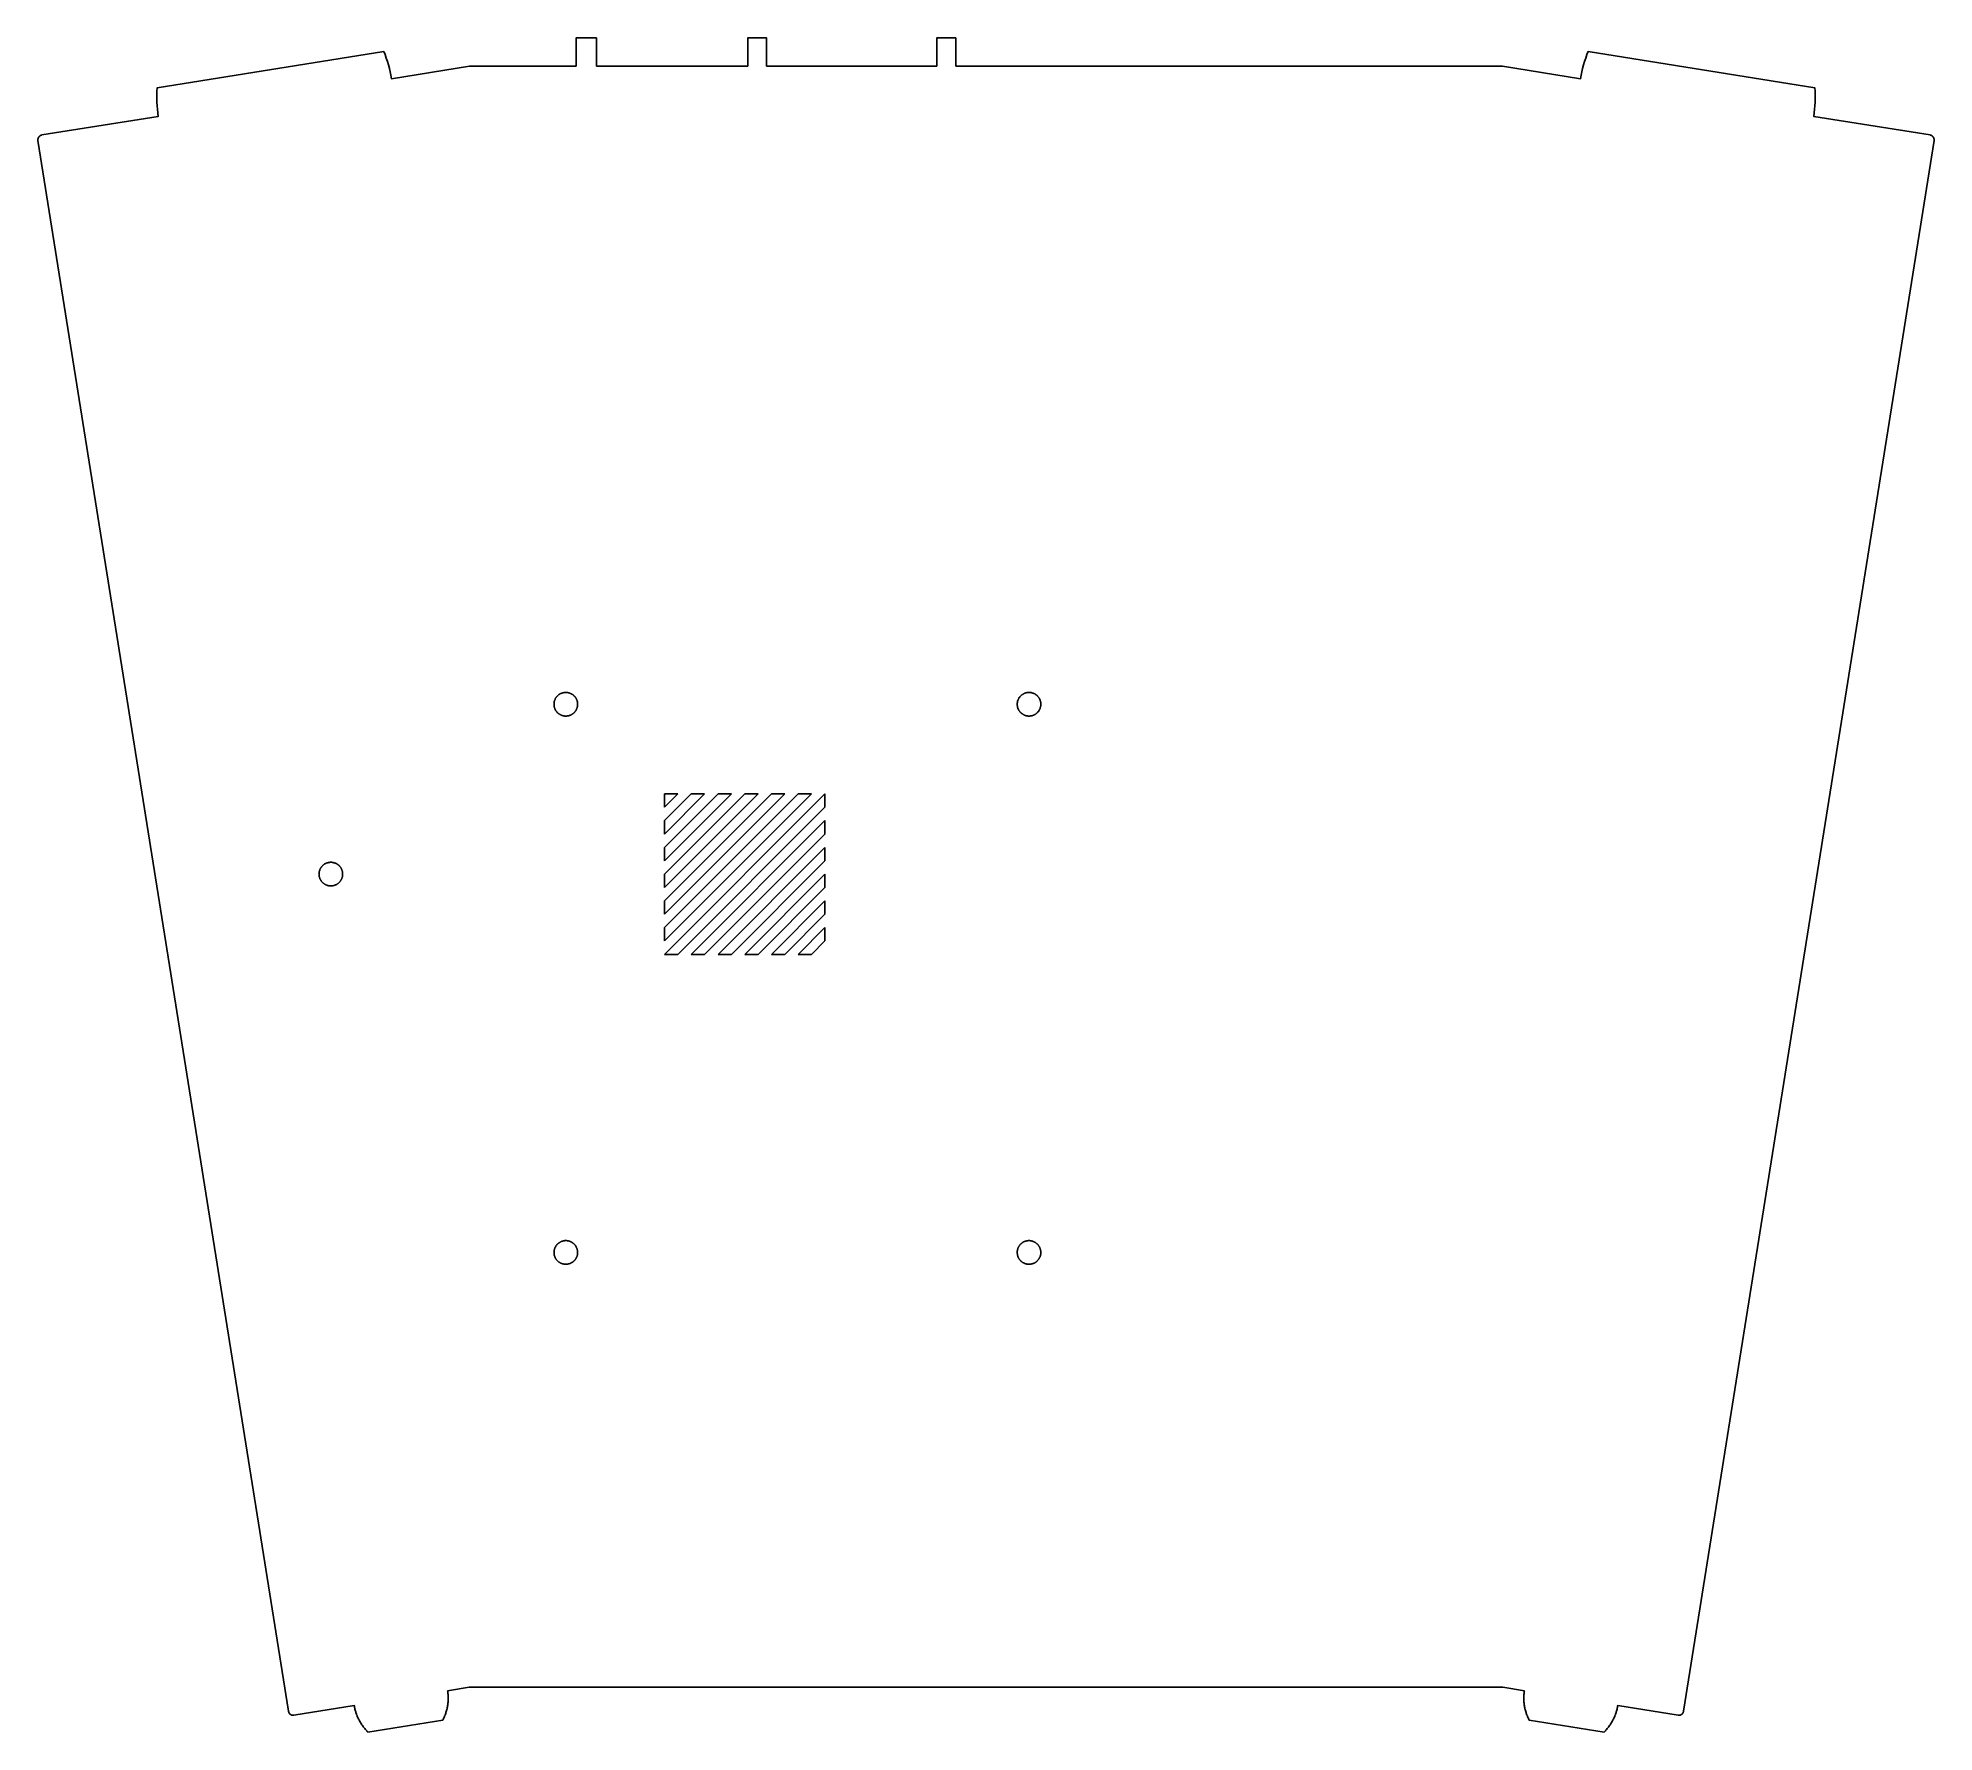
# Model space of a CAD drawing. Header units: millimetres. Extents: x 115 to 316, y -7 to 172.
import ezdxf

# ---------------------------------------------------------------- set-up
doc = ezdxf.new("R2010")
doc.units = ezdxf.units.MM
doc.header["$MEASUREMENT"] = 0
doc.layers.add('plot', color=12, linetype='Continuous', true_color=0xb80000)

msp = doc.modelspace()

# ---------------------------------------------------------------- linework, layer by layer
at = {"layer": 'plot'}
for points in [[(161.13, 169), (152.88, 167.67), (152.81, 168.05), (152.74, 168.42), (152.65, 168.78), (152.55, 169.15), (152.44, 169.51), (152.32, 169.87), (152.18, 170.23), (152.04, 170.58), (128.08, 166.72), (128.05, 166.35), (128.04, 165.97), (128.04, 165.59), (128.05, 165.21), (128.07, 164.83), (128.1, 164.45), (128.14, 164.08), (128.19, 163.7), (115.89, 161.73), (115.87, 161.72), (115.86, 161.72), (115.85, 161.72), (115.84, 161.72), (115.83, 161.71), (115.82, 161.71), (115.81, 161.71), (115.8, 161.7), (115.79, 161.7), (115.77, 161.69), (115.76, 161.69), (115.75, 161.68), (115.74, 161.68), (115.73, 161.67), (115.72, 161.67), (115.71, 161.66), (115.7, 161.65), (115.69, 161.65), (115.68, 161.64), (115.67, 161.63), (115.66, 161.63), (115.65, 161.62), (115.64, 161.61), (115.63, 161.6), (115.62, 161.59), (115.61, 161.58), (115.6, 161.57), (115.59, 161.56), (115.58, 161.56), (115.58, 161.55), (115.57, 161.54), (115.56, 161.52), (115.55, 161.51), (115.55, 161.5), (115.54, 161.49), (115.53, 161.48), (115.53, 161.47), (115.52, 161.46), (115.51, 161.45), (115.51, 161.44), (115.5, 161.42), (115.5, 161.41), (115.49, 161.4), (115.49, 161.39), (115.49, 161.38), (115.48, 161.36), (115.48, 161.35), (115.48, 161.34), (115.47, 161.33), (115.47, 161.32), (115.47, 161.3), (115.47, 161.29), (115.47, 161.28), (115.47, 161.27), (115.47, 161.26), (115.47, 161.24), (115.46, 161.23), (115.47, 161.22), (115.47, 161.21), (115.47, 161.2), (115.47, 161.19), (115.47, 161.17), (115.47, 161.16), (115.47, 161.15), (141.97, -5.04), (141.97, -5.05), (141.97, -5.06), (141.97, -5.08), (141.98, -5.09), (141.98, -5.1), (141.98, -5.11), (141.99, -5.12), (141.99, -5.13), (141.99, -5.14), (142, -5.15), (142, -5.16), (142.01, -5.18), (142.01, -5.19), (142.02, -5.2), (142.02, -5.21), (142.03, -5.22), (142.04, -5.23), (142.04, -5.24), (142.05, -5.25), (142.06, -5.26), (142.07, -5.27), (142.07, -5.28), (142.08, -5.29), (142.09, -5.3), (142.1, -5.31), (142.11, -5.32), (142.12, -5.33), (142.13, -5.34), (142.14, -5.35), (142.15, -5.35), (142.16, -5.36), (142.17, -5.37), (142.18, -5.38), (142.19, -5.38), (142.2, -5.39), (142.21, -5.4), (142.22, -5.4), (142.23, -5.41), (142.24, -5.42), (142.26, -5.42), (142.27, -5.43), (142.28, -5.43), (142.29, -5.43), (142.3, -5.44), (142.32, -5.44), (142.33, -5.45), (142.34, -5.45), (142.35, -5.45), (142.36, -5.45), (142.38, -5.46), (142.39, -5.46), (142.4, -5.46), (142.41, -5.46), (142.42, -5.46), (142.44, -5.46), (142.45, -5.46), (142.46, -5.46), (142.47, -5.46), (142.48, -5.46), (142.49, -5.46), (142.51, -5.46), (142.52, -5.46), (142.53, -5.46), (142.54, -5.46), (148.92, -4.44), (148.94, -4.54), (148.96, -4.63), (148.98, -4.73), (149, -4.83), (149.03, -4.93), (149.05, -5.02), (149.08, -5.12), (149.11, -5.22), (149.15, -5.31), (149.18, -5.41), (149.22, -5.5), (149.25, -5.59), (149.3, -5.69), (149.34, -5.78), (149.38, -5.87), (149.43, -5.96), (149.48, -6.05), (149.52, -6.14), (149.58, -6.23), (149.63, -6.31), (149.68, -6.4), (149.74, -6.48), (149.8, -6.56), (149.86, -6.65), (149.92, -6.73), (149.98, -6.8), (150.05, -6.88), (150.11, -6.96), (150.18, -7.03), (150.25, -7.1), (150.31, -7.18), (150.38, -7.25)], [(174.55, 169), (174.55, 172), (172.39, 172), (172.39, 169)], [(192.55, 169), (192.55, 172), (190.55, 172), (190.55, 169)], [(212.55, 169), (212.55, 172), (210.55, 172), (210.55, 169)], [(281.13, -7.25), (281.2, -7.18), (281.27, -7.1), (281.33, -7.03), (281.4, -6.96), (281.47, -6.88), (281.53, -6.8), (281.59, -6.73), (281.65, -6.65), (281.71, -6.56), (281.77, -6.48), (281.83, -6.4), (281.88, -6.31), (281.93, -6.23), (281.99, -6.14), (282.04, -6.05), (282.08, -5.96), (282.13, -5.87), (282.17, -5.78), (282.22, -5.69), (282.26, -5.59), (282.29, -5.5), (282.33, -5.41), (282.36, -5.31), (282.4, -5.22), (282.43, -5.12), (282.46, -5.02), (282.48, -4.93), (282.51, -4.83), (282.53, -4.73), (282.55, -4.63), (282.57, -4.54), (282.59, -4.44), (288.97, -5.46), (288.98, -5.46), (288.99, -5.46), (289, -5.46), (289.02, -5.46), (289.03, -5.46), (289.04, -5.46), (289.05, -5.46), (289.06, -5.46), (289.07, -5.46), (289.09, -5.46), (289.1, -5.46), (289.11, -5.46), (289.12, -5.46), (289.13, -5.46), (289.15, -5.45), (289.16, -5.45), (289.17, -5.45), (289.18, -5.45), (289.19, -5.44), (289.21, -5.44), (289.22, -5.43), (289.23, -5.43), (289.24, -5.43), (289.25, -5.42), (289.27, -5.42), (289.28, -5.41), (289.29, -5.4), (289.3, -5.4), (289.31, -5.39), (289.32, -5.38), (289.33, -5.38), (289.34, -5.37), (289.35, -5.36), (289.36, -5.35), (289.37, -5.35), (289.38, -5.34), (289.39, -5.33), (289.4, -5.32), (289.41, -5.31), (289.42, -5.3), (289.43, -5.29), (289.44, -5.28), (289.44, -5.27), (289.45, -5.26), (289.46, -5.25), (289.47, -5.24), (289.47, -5.23), (289.48, -5.22), (289.49, -5.21), (289.49, -5.2), (289.5, -5.19), (289.5, -5.18), (289.51, -5.16), (289.51, -5.15), (289.52, -5.14), (289.52, -5.13), (289.53, -5.12), (289.53, -5.11), (289.53, -5.1), (289.53, -5.09), (289.54, -5.08), (289.54, -5.06), (289.54, -5.05), (289.54, -5.04), (316.04, 161.15), (316.04, 161.16), (316.04, 161.17), (316.04, 161.19), (316.04, 161.2), (316.04, 161.21), (316.05, 161.22), (316.05, 161.23), (316.05, 161.24), (316.04, 161.26), (316.04, 161.27), (316.04, 161.28), (316.04, 161.29), (316.04, 161.3), (316.04, 161.32), (316.04, 161.33), (316.03, 161.34), (316.03, 161.35), (316.03, 161.36), (316.02, 161.38), (316.02, 161.39), (316.02, 161.4), (316.01, 161.41), (316.01, 161.42), (316, 161.44), (316, 161.45), (315.99, 161.46), (315.98, 161.47), (315.98, 161.48), (315.97, 161.49), (315.96, 161.5), (315.96, 161.51), (315.95, 161.52), (315.94, 161.54), (315.93, 161.55), (315.93, 161.56), (315.92, 161.56), (315.91, 161.57), (315.9, 161.58), (315.89, 161.59), (315.88, 161.6), (315.87, 161.61), (315.86, 161.62), (315.85, 161.63), (315.84, 161.63), (315.83, 161.64), (315.82, 161.65), (315.81, 161.65), (315.8, 161.66), (315.79, 161.67), (315.78, 161.67), (315.77, 161.68), (315.76, 161.68), (315.75, 161.69), (315.74, 161.69), (315.72, 161.7), (315.71, 161.7), (315.7, 161.71), (315.69, 161.71), (315.68, 161.71), (315.67, 161.72), (315.66, 161.72), (315.65, 161.72), (315.64, 161.72), (315.62, 161.73), (303.32, 163.7), (303.37, 164.08), (303.41, 164.45), (303.44, 164.83), (303.46, 165.21), (303.47, 165.59), (303.47, 165.97), (303.46, 166.35), (303.43, 166.72), (279.47, 170.58), (279.33, 170.23), (279.19, 169.87), (279.07, 169.51), (278.96, 169.15), (278.86, 168.78), (278.78, 168.42), (278.7, 168.05), (278.63, 167.67), (270.38, 169), (259.12, 169)], [(172.39, 169), (161.13, 169)], [(190.55, 169), (174.55, 169)], [(210.55, 169), (192.55, 169)], [(218.96, 169), (212.55, 169)], [(220.96, 169), (218.96, 169)], [(238.96, 169), (220.96, 169)], [(240.96, 169), (238.96, 169)], [(256.96, 169), (240.96, 169)], [(259.12, 169), (256.96, 169)], [(171.81, 102.64), (171.77, 102.66), (171.73, 102.67), (171.69, 102.69), (171.65, 102.7), (171.61, 102.71), (171.57, 102.72), (171.52, 102.73), (171.48, 102.74), (171.44, 102.74), (171.39, 102.75), (171.35, 102.75), (171.31, 102.75), (171.26, 102.75), (171.22, 102.75), (171.18, 102.74), (171.13, 102.74), (171.09, 102.73), (171.05, 102.72), (171.01, 102.71), (170.96, 102.7), (170.92, 102.69), (170.88, 102.68), (170.84, 102.66), (170.8, 102.64), (170.76, 102.63), (170.72, 102.61), (170.69, 102.59), (170.65, 102.56), (170.61, 102.54), (170.58, 102.52), (170.54, 102.49), (170.51, 102.46), (170.47, 102.43), (170.44, 102.4), (170.41, 102.37), (170.38, 102.34), (170.35, 102.31), (170.33, 102.28), (170.3, 102.24), (170.27, 102.21), (170.25, 102.17), (170.23, 102.13), (170.21, 102.1), (170.19, 102.06), (170.17, 102.02), (170.15, 101.98), (170.13, 101.94), (170.12, 101.9), (170.11, 101.86), (170.09, 101.81), (170.08, 101.77), (170.08, 101.73), (170.07, 101.69), (170.06, 101.64), (170.06, 101.6), (170.06, 101.56), (170.06, 101.51), (170.06, 101.47), (170.06, 101.43), (170.06, 101.38), (170.07, 101.34), (170.07, 101.3), (170.08, 101.25), (170.09, 101.21), (170.1, 101.17), (170.11, 101.13), (170.13, 101.09), (170.14, 101.05), (170.16, 101.01), (170.17, 100.97), (170.19, 100.93), (170.21, 100.89), (170.24, 100.85), (170.26, 100.82), (170.28, 100.78), (170.31, 100.74), (170.34, 100.71), (170.36, 100.68), (170.39, 100.65), (170.42, 100.61), (170.45, 100.58), (170.49, 100.55), (170.52, 100.53), (170.55, 100.5), (170.59, 100.47), (170.63, 100.45), (170.66, 100.43), (170.7, 100.41), (170.74, 100.39), (170.78, 100.37), (170.82, 100.35), (170.86, 100.33), (170.9, 100.32), (170.94, 100.3), (170.98, 100.29), (171.02, 100.28), (171.07, 100.27), (171.11, 100.27), (171.15, 100.26), (171.19, 100.25), (171.24, 100.25), (171.28, 100.25), (171.32, 100.25), (171.37, 100.25), (171.41, 100.25), (171.45, 100.26), (171.5, 100.26), (171.54, 100.27), (171.58, 100.28), (171.62, 100.29), (171.67, 100.3), (171.71, 100.32), (171.75, 100.33), (171.79, 100.35), (171.83, 100.36), (171.87, 100.38), (171.91, 100.4), (171.94, 100.43), (171.98, 100.45), (172.02, 100.47), (172.05, 100.5), (172.09, 100.52), (172.12, 100.55), (172.15, 100.58), (172.18, 100.61), (172.21, 100.64), (172.24, 100.67), (172.27, 100.71), (172.3, 100.74), (172.32, 100.78), (172.35, 100.81), (172.37, 100.85), (172.39, 100.89), (172.41, 100.92), (172.43, 100.96), (172.45, 101), (172.47, 101.04), (172.48, 101.08), (172.5, 101.12), (172.51, 101.17), (172.52, 101.21), (172.53, 101.25), (172.54, 101.29), (172.54, 101.34), (172.55, 101.38), (172.55, 101.42), (172.55, 101.47), (172.55, 101.51), (172.55, 101.55), (172.55, 101.6), (172.55, 101.64), (172.54, 101.68), (172.53, 101.72), (172.53, 101.77), (172.52, 101.81), (172.5, 101.85), (172.49, 101.89), (172.48, 101.93), (172.46, 101.97), (172.44, 102.01), (172.43, 102.05), (172.41, 102.09), (172.39, 102.13), (172.36, 102.17), (172.34, 102.2), (172.31, 102.24), (172.29, 102.27), (172.26, 102.31), (172.23, 102.34), (172.2, 102.37), (172.17, 102.4), (172.14, 102.43), (172.11, 102.46), (172.07, 102.49), (172.04, 102.51), (172, 102.54), (171.97, 102.56), (171.93, 102.58), (171.89, 102.6), (171.85, 102.62), (171.81, 102.64)], [(220.84, 102.63), (220.8, 102.65), (220.76, 102.66), (220.72, 102.68), (220.68, 102.69), (220.64, 102.7), (220.6, 102.72), (220.55, 102.73), (220.51, 102.73), (220.47, 102.74), (220.43, 102.74), (220.38, 102.75), (220.34, 102.75), (220.3, 102.75), (220.25, 102.75), (220.21, 102.75), (220.17, 102.74), (220.12, 102.74), (220.08, 102.73), (220.04, 102.72), (219.99, 102.71), (219.95, 102.7), (219.91, 102.69), (219.87, 102.67), (219.83, 102.66), (219.79, 102.64), (219.75, 102.62), (219.71, 102.6), (219.67, 102.58), (219.64, 102.56), (219.6, 102.53), (219.57, 102.51), (219.53, 102.48), (219.5, 102.45), (219.46, 102.43), (219.43, 102.4), (219.4, 102.37), (219.37, 102.33), (219.34, 102.3), (219.32, 102.27), (219.29, 102.23), (219.27, 102.2), (219.24, 102.16), (219.22, 102.12), (219.2, 102.08), (219.18, 102.05), (219.16, 102.01), (219.15, 101.97), (219.13, 101.93), (219.12, 101.89), (219.1, 101.84), (219.09, 101.8), (219.08, 101.76), (219.07, 101.72), (219.07, 101.67), (219.06, 101.63), (219.06, 101.59), (219.06, 101.54), (219.06, 101.5), (219.06, 101.46), (219.06, 101.41), (219.06, 101.37), (219.07, 101.33), (219.07, 101.28), (219.08, 101.24), (219.09, 101.2), (219.1, 101.16), (219.12, 101.12), (219.13, 101.08), (219.14, 101.03), (219.16, 101), (219.18, 100.96), (219.2, 100.92), (219.22, 100.88), (219.24, 100.84), (219.27, 100.81), (219.29, 100.77), (219.32, 100.73), (219.34, 100.7), (219.37, 100.67), (219.4, 100.64), (219.43, 100.61), (219.46, 100.58), (219.5, 100.55), (219.53, 100.52), (219.56, 100.49), (219.6, 100.47), (219.64, 100.44), (219.67, 100.42), (219.71, 100.4), (219.75, 100.38), (219.79, 100.36), (219.83, 100.34), (219.87, 100.33), (219.91, 100.31), (219.95, 100.3), (219.99, 100.29), (220.04, 100.28), (220.08, 100.27), (220.12, 100.26), (220.16, 100.26), (220.21, 100.25), (220.25, 100.25), (220.29, 100.25), (220.34, 100.25), (220.38, 100.25), (220.42, 100.26), (220.47, 100.26), (220.51, 100.27), (220.55, 100.27), (220.59, 100.28), (220.64, 100.29), (220.68, 100.31), (220.72, 100.32), (220.76, 100.34), (220.8, 100.35), (220.84, 100.37), (220.88, 100.39), (220.92, 100.41), (220.95, 100.43), (220.99, 100.45), (221.03, 100.48), (221.06, 100.51), (221.1, 100.53), (221.13, 100.56), (221.16, 100.59), (221.19, 100.62), (221.22, 100.65), (221.25, 100.68), (221.28, 100.72), (221.31, 100.75), (221.33, 100.79), (221.36, 100.82), (221.38, 100.86), (221.4, 100.9), (221.42, 100.93), (221.44, 100.97), (221.46, 101.01), (221.47, 101.05), (221.49, 101.09), (221.5, 101.14), (221.51, 101.18), (221.52, 101.22), (221.53, 101.26), (221.54, 101.3), (221.55, 101.35), (221.55, 101.39), (221.55, 101.43), (221.55, 101.48), (221.55, 101.52), (221.55, 101.56), (221.55, 101.61), (221.55, 101.65), (221.54, 101.69), (221.53, 101.74), (221.52, 101.78), (221.51, 101.82), (221.5, 101.86), (221.49, 101.9), (221.47, 101.94), (221.46, 101.99), (221.44, 102.02), (221.42, 102.06), (221.4, 102.1), (221.38, 102.14), (221.36, 102.18), (221.33, 102.21), (221.31, 102.25), (221.28, 102.28), (221.25, 102.32), (221.22, 102.35), (221.19, 102.38), (221.16, 102.41), (221.13, 102.44), (221.1, 102.47), (221.06, 102.49), (221.03, 102.52), (220.99, 102.54), (220.96, 102.57), (220.92, 102.59), (220.88, 102.61), (220.84, 102.63)], [(198.72, 92.02), (181.75, 75.04)], [(195.89, 92.02), (181.75, 77.87)], [(181.75, 76.46), (197.31, 92.02)], [(193.06, 92.02), (181.75, 80.7)], [(181.75, 79.29), (194.48, 92.02)], [(190.24, 92.02), (181.75, 83.53)], [(181.75, 82.12), (191.65, 92.02)], [(187.41, 92.02), (181.75, 86.36)], [(181.75, 84.94), (188.82, 92.02)], [(184.58, 92.02), (181.75, 89.19)], [(181.75, 87.77), (185.99, 92.02)], [(183.16, 92.02), (181.75, 92.02), (181.75, 90.6)], [(181.75, 90.6), (183.16, 92.02)], [(183.16, 75.04), (198.72, 90.6)], [(185.99, 92.02), (184.58, 92.02)], [(188.82, 92.02), (187.41, 92.02)], [(191.65, 92.02), (190.24, 92.02)], [(194.48, 92.02), (193.06, 92.02)], [(197.31, 92.02), (195.89, 92.02)], [(198.72, 90.6), (198.72, 92.02), (198.72, 92.02)], [(181.75, 89.19), (181.75, 87.77)], [(198.72, 89.19), (184.58, 75.04)], [(198.72, 87.77), (198.72, 89.19)], [(181.75, 86.36), (181.75, 84.94)], [(185.99, 75.04), (198.72, 87.77)], [(198.72, 86.36), (187.41, 75.04)], [(198.72, 84.94), (198.72, 86.36)], [(146.96, 84.67), (146.92, 84.69), (146.88, 84.7), (146.84, 84.72), (146.8, 84.73), (146.75, 84.74), (146.71, 84.75), (146.67, 84.76), (146.63, 84.77), (146.58, 84.77), (146.54, 84.78), (146.5, 84.78), (146.45, 84.78), (146.41, 84.78), (146.37, 84.78), (146.32, 84.77), (146.28, 84.77), (146.24, 84.76), (146.2, 84.75), (146.15, 84.74), (146.11, 84.73), (146.07, 84.72), (146.03, 84.71), (145.99, 84.69), (145.95, 84.67), (145.91, 84.66), (145.87, 84.64), (145.83, 84.62), (145.79, 84.59), (145.76, 84.57), (145.72, 84.55), (145.69, 84.52), (145.65, 84.49), (145.62, 84.46), (145.59, 84.43), (145.56, 84.4), (145.53, 84.37), (145.5, 84.34), (145.47, 84.31), (145.45, 84.27), (145.42, 84.24), (145.4, 84.2), (145.37, 84.16), (145.35, 84.13), (145.33, 84.09), (145.31, 84.05), (145.3, 84.01), (145.28, 83.97), (145.27, 83.93), (145.25, 83.89), (145.24, 83.84), (145.23, 83.8), (145.22, 83.76), (145.22, 83.72), (145.21, 83.67), (145.21, 83.63), (145.2, 83.59), (145.2, 83.54), (145.2, 83.5), (145.2, 83.46), (145.21, 83.41), (145.21, 83.37), (145.22, 83.33), (145.23, 83.28), (145.23, 83.24), (145.25, 83.2), (145.26, 83.16), (145.27, 83.12), (145.29, 83.08), (145.3, 83.04), (145.32, 83), (145.34, 82.96), (145.36, 82.92), (145.38, 82.88), (145.41, 82.85), (145.43, 82.81), (145.46, 82.77), (145.48, 82.74), (145.51, 82.71), (145.54, 82.68), (145.57, 82.64), (145.6, 82.61), (145.63, 82.58), (145.67, 82.56), (145.7, 82.53), (145.74, 82.5), (145.77, 82.48), (145.81, 82.46), (145.85, 82.44), (145.88, 82.42), (145.92, 82.4), (145.96, 82.38), (146, 82.36), (146.04, 82.35), (146.09, 82.33), (146.13, 82.32), (146.17, 82.31), (146.21, 82.3), (146.25, 82.3), (146.3, 82.29), (146.34, 82.28), (146.38, 82.28), (146.43, 82.28), (146.47, 82.28), (146.51, 82.28), (146.56, 82.28), (146.6, 82.29), (146.64, 82.29), (146.69, 82.3), (146.73, 82.31), (146.77, 82.32), (146.81, 82.33), (146.85, 82.35), (146.89, 82.36), (146.93, 82.38), (146.97, 82.39), (147.01, 82.41), (147.05, 82.43), (147.09, 82.46), (147.13, 82.48), (147.16, 82.5), (147.2, 82.53), (147.23, 82.55), (147.27, 82.58), (147.3, 82.61), (147.33, 82.64), (147.36, 82.67), (147.39, 82.7), (147.42, 82.74), (147.44, 82.77), (147.47, 82.81), (147.49, 82.84), (147.52, 82.88), (147.54, 82.92), (147.56, 82.95), (147.58, 82.99), (147.6, 83.03), (147.61, 83.07), (147.63, 83.11), (147.64, 83.15), (147.66, 83.2), (147.67, 83.24), (147.68, 83.28), (147.68, 83.32), (147.69, 83.37), (147.7, 83.41), (147.7, 83.45), (147.7, 83.5), (147.7, 83.54), (147.7, 83.58), (147.7, 83.63), (147.69, 83.67), (147.69, 83.71), (147.68, 83.75), (147.67, 83.8), (147.66, 83.84), (147.65, 83.88), (147.64, 83.92), (147.62, 83.96), (147.61, 84), (147.59, 84.04), (147.57, 84.08), (147.55, 84.12), (147.53, 84.16), (147.51, 84.2), (147.49, 84.23), (147.46, 84.27), (147.43, 84.3), (147.41, 84.34), (147.38, 84.37), (147.35, 84.4), (147.32, 84.43), (147.29, 84.46), (147.25, 84.49), (147.22, 84.52), (147.18, 84.54), (147.15, 84.57), (147.11, 84.59), (147.08, 84.61), (147.04, 84.63), (147, 84.65), (146.96, 84.67)], [(188.82, 75.04), (198.72, 84.94)], [(181.75, 83.53), (181.75, 82.12)], [(198.72, 83.53), (190.24, 75.04)], [(198.72, 82.12), (198.72, 83.53)], [(181.75, 80.7), (181.75, 79.29)], [(191.65, 75.04), (198.72, 82.12)], [(198.72, 80.7), (193.06, 75.04)], [(198.72, 79.29), (198.72, 80.7)], [(194.48, 75.04), (198.72, 79.29)], [(181.75, 77.87), (181.75, 76.46)], [(198.72, 77.87), (195.89, 75.04)], [(197.31, 75.04), (198.72, 76.46)], [(198.72, 76.46), (198.72, 77.87)], [(181.75, 75.04), (183.16, 75.04)], [(184.58, 75.04), (185.99, 75.04)], [(187.41, 75.04), (188.82, 75.04)], [(190.24, 75.04), (191.65, 75.04)], [(193.06, 75.04), (194.48, 75.04)], [(195.89, 75.04), (197.31, 75.04)], [(172.12, 44.45), (172.09, 44.47), (172.05, 44.5), (172.02, 44.53), (171.98, 44.55), (171.94, 44.57), (171.91, 44.6), (171.87, 44.62), (171.83, 44.63), (171.79, 44.65), (171.75, 44.67), (171.71, 44.68), (171.67, 44.7), (171.63, 44.71), (171.58, 44.72), (171.54, 44.73), (171.5, 44.73), (171.46, 44.74), (171.41, 44.75), (171.37, 44.75), (171.33, 44.75), (171.28, 44.75), (171.24, 44.75), (171.2, 44.75), (171.15, 44.74), (171.11, 44.73), (171.07, 44.73), (171.02, 44.72), (170.98, 44.71), (170.94, 44.7), (170.9, 44.68), (170.86, 44.67), (170.82, 44.65), (170.78, 44.63), (170.74, 44.61), (170.7, 44.59), (170.66, 44.57), (170.63, 44.55), (170.59, 44.53), (170.56, 44.5), (170.52, 44.47), (170.49, 44.45), (170.46, 44.42), (170.42, 44.39), (170.39, 44.36), (170.36, 44.32), (170.34, 44.29), (170.31, 44.26), (170.28, 44.22), (170.26, 44.19), (170.24, 44.15), (170.21, 44.11), (170.19, 44.07), (170.18, 44.03), (170.16, 44), (170.14, 43.95), (170.13, 43.91), (170.11, 43.87), (170.1, 43.83), (170.09, 43.79), (170.08, 43.75), (170.07, 43.7), (170.07, 43.66), (170.06, 43.62), (170.06, 43.58), (170.06, 43.53), (170.06, 43.49), (170.06, 43.44), (170.06, 43.4), (170.06, 43.36), (170.07, 43.32), (170.08, 43.27), (170.08, 43.23), (170.09, 43.19), (170.11, 43.15), (170.12, 43.1), (170.13, 43.06), (170.15, 43.02), (170.17, 42.98), (170.19, 42.94), (170.21, 42.91), (170.23, 42.87), (170.25, 42.83), (170.27, 42.79), (170.3, 42.76), (170.32, 42.72), (170.35, 42.69), (170.38, 42.66), (170.41, 42.63), (170.44, 42.6), (170.47, 42.57), (170.51, 42.54), (170.54, 42.51), (170.57, 42.49), (170.61, 42.46), (170.65, 42.44), (170.68, 42.42), (170.72, 42.39), (170.76, 42.37), (170.8, 42.36), (170.84, 42.34), (170.88, 42.32), (170.92, 42.31), (170.96, 42.3), (171.01, 42.29), (171.05, 42.28), (171.09, 42.27), (171.13, 42.26), (171.18, 42.26), (171.22, 42.25), (171.26, 42.25), (171.31, 42.25), (171.35, 42.25), (171.39, 42.25), (171.44, 42.26), (171.48, 42.26), (171.52, 42.27), (171.56, 42.28), (171.61, 42.29), (171.65, 42.3), (171.69, 42.31), (171.73, 42.32), (171.77, 42.34), (171.81, 42.36), (171.85, 42.38), (171.89, 42.4), (171.93, 42.42), (171.96, 42.44), (172, 42.46), (172.04, 42.49), (172.07, 42.51), (172.11, 42.54), (172.14, 42.57), (172.17, 42.6), (172.2, 42.63), (172.23, 42.66), (172.26, 42.69), (172.29, 42.73), (172.31, 42.76), (172.34, 42.8), (172.36, 42.83), (172.38, 42.87), (172.41, 42.91), (172.43, 42.95), (172.44, 42.99), (172.46, 43.02), (172.48, 43.07), (172.49, 43.11), (172.5, 43.15), (172.52, 43.19), (172.53, 43.23), (172.53, 43.27), (172.54, 43.32), (172.55, 43.36), (172.55, 43.4), (172.55, 43.45), (172.55, 43.49), (172.55, 43.53), (172.55, 43.58), (172.55, 43.62), (172.54, 43.66), (172.54, 43.71), (172.53, 43.75), (172.52, 43.79), (172.51, 43.83), (172.5, 43.87), (172.48, 43.92), (172.47, 43.96), (172.45, 44), (172.43, 44.04), (172.41, 44.07), (172.39, 44.11), (172.37, 44.15), (172.35, 44.19), (172.32, 44.22), (172.3, 44.26), (172.27, 44.29), (172.24, 44.33), (172.21, 44.36), (172.18, 44.39), (172.15, 44.42), (172.12, 44.45)], [(221.04, 44.51), (221, 44.54), (220.97, 44.56), (220.93, 44.58), (220.89, 44.6), (220.85, 44.62), (220.81, 44.64), (220.77, 44.66), (220.73, 44.67), (220.69, 44.69), (220.65, 44.7), (220.61, 44.71), (220.57, 44.72), (220.52, 44.73), (220.48, 44.74), (220.44, 44.74), (220.39, 44.75), (220.35, 44.75), (220.31, 44.75), (220.26, 44.75), (220.22, 44.75), (220.18, 44.74), (220.13, 44.74), (220.09, 44.73), (220.05, 44.72), (220.01, 44.71), (219.96, 44.7), (219.92, 44.69), (219.88, 44.68), (219.84, 44.66), (219.8, 44.64), (219.76, 44.63), (219.72, 44.61), (219.68, 44.59), (219.65, 44.56), (219.61, 44.54), (219.58, 44.51), (219.54, 44.49), (219.51, 44.46), (219.47, 44.43), (219.44, 44.4), (219.41, 44.37), (219.38, 44.34), (219.35, 44.31), (219.32, 44.28), (219.3, 44.24), (219.27, 44.21), (219.25, 44.17), (219.23, 44.13), (219.21, 44.09), (219.19, 44.06), (219.17, 44.02), (219.15, 43.98), (219.13, 43.94), (219.12, 43.9), (219.11, 43.85), (219.09, 43.81), (219.08, 43.77), (219.08, 43.73), (219.07, 43.69), (219.06, 43.64), (219.06, 43.6), (219.06, 43.56), (219.06, 43.51), (219.06, 43.47), (219.06, 43.43), (219.06, 43.38), (219.07, 43.34), (219.07, 43.3), (219.08, 43.25), (219.09, 43.21), (219.1, 43.17), (219.11, 43.13), (219.13, 43.09), (219.14, 43.05), (219.16, 43.01), (219.17, 42.97), (219.19, 42.93), (219.21, 42.89), (219.24, 42.85), (219.26, 42.81), (219.28, 42.78), (219.31, 42.74), (219.34, 42.71), (219.36, 42.68), (219.39, 42.64), (219.42, 42.61), (219.46, 42.58), (219.49, 42.55), (219.52, 42.53), (219.55, 42.5), (219.59, 42.47), (219.63, 42.45), (219.66, 42.43), (219.7, 42.41), (219.74, 42.39), (219.78, 42.37), (219.82, 42.35), (219.86, 42.33), (219.9, 42.32), (219.94, 42.3), (219.98, 42.29), (220.02, 42.28), (220.07, 42.27), (220.11, 42.27), (220.15, 42.26), (220.2, 42.25), (220.24, 42.25), (220.28, 42.25), (220.33, 42.25), (220.37, 42.25), (220.41, 42.25), (220.45, 42.26), (220.5, 42.26), (220.54, 42.27), (220.58, 42.28), (220.63, 42.29), (220.67, 42.3), (220.71, 42.32), (220.75, 42.33), (220.79, 42.35), (220.83, 42.37), (220.87, 42.38), (220.91, 42.4), (220.94, 42.43), (220.98, 42.45), (221.02, 42.47), (221.05, 42.5), (221.09, 42.52), (221.12, 42.55), (221.15, 42.58), (221.18, 42.61), (221.21, 42.64), (221.24, 42.67), (221.27, 42.71), (221.3, 42.74), (221.32, 42.78), (221.35, 42.81), (221.37, 42.85), (221.39, 42.89), (221.41, 42.92), (221.43, 42.96), (221.45, 43), (221.47, 43.04), (221.48, 43.08), (221.5, 43.12), (221.51, 43.17), (221.52, 43.21), (221.53, 43.25), (221.54, 43.29), (221.54, 43.34), (221.55, 43.38), (221.55, 43.42), (221.55, 43.47), (221.55, 43.51), (221.55, 43.55), (221.55, 43.6), (221.55, 43.64), (221.54, 43.68), (221.53, 43.72), (221.53, 43.77), (221.52, 43.81), (221.5, 43.85), (221.49, 43.89), (221.48, 43.93), (221.46, 43.97), (221.44, 44.01), (221.43, 44.05), (221.41, 44.09), (221.38, 44.13), (221.36, 44.17), (221.34, 44.2), (221.31, 44.24), (221.29, 44.27), (221.26, 44.31), (221.23, 44.34), (221.2, 44.37), (221.17, 44.4), (221.14, 44.43), (221.11, 44.46), (221.07, 44.49), (221.04, 44.51)], [(150.38, -7.25), (158.29, -5.99), (158.33, -5.9), (158.37, -5.81), (158.42, -5.72), (158.46, -5.63), (158.49, -5.53), (158.53, -5.44), (158.57, -5.35), (158.6, -5.25), (158.63, -5.16), (158.66, -5.06), (158.69, -4.96), (158.71, -4.86), (158.74, -4.77), (158.76, -4.67), (158.78, -4.57), (158.8, -4.47), (158.81, -4.37), (158.82, -4.27), (158.84, -4.17), (158.85, -4.07), (158.85, -3.96), (158.86, -3.86), (158.86, -3.76), (158.86, -3.66), (158.86, -3.56), (158.86, -3.46), (158.85, -3.36), (158.85, -3.26), (158.84, -3.16), (158.83, -3.06), (158.81, -2.96), (158.8, -2.87), (161.09, -2.5)], [(161.09, -2.5), (270.42, -2.5), (272.71, -2.87), (272.7, -2.96), (272.68, -3.06), (272.67, -3.16), (272.66, -3.26), (272.66, -3.36), (272.65, -3.46), (272.65, -3.56), (272.65, -3.66), (272.65, -3.76), (272.65, -3.86), (272.66, -3.96), (272.66, -4.07), (272.67, -4.17), (272.69, -4.27), (272.7, -4.37), (272.71, -4.47), (272.73, -4.57), (272.75, -4.67), (272.77, -4.77), (272.8, -4.86), (272.82, -4.96), (272.85, -5.06), (272.88, -5.16), (272.91, -5.25), (272.94, -5.35), (272.98, -5.44), (273.02, -5.53), (273.05, -5.63), (273.09, -5.72), (273.14, -5.81), (273.18, -5.9), (273.23, -5.99), (281.13, -7.25)]]:
    msp.add_lwpolyline(points, dxfattribs=at)

doc.saveas('drawing.dxf')
